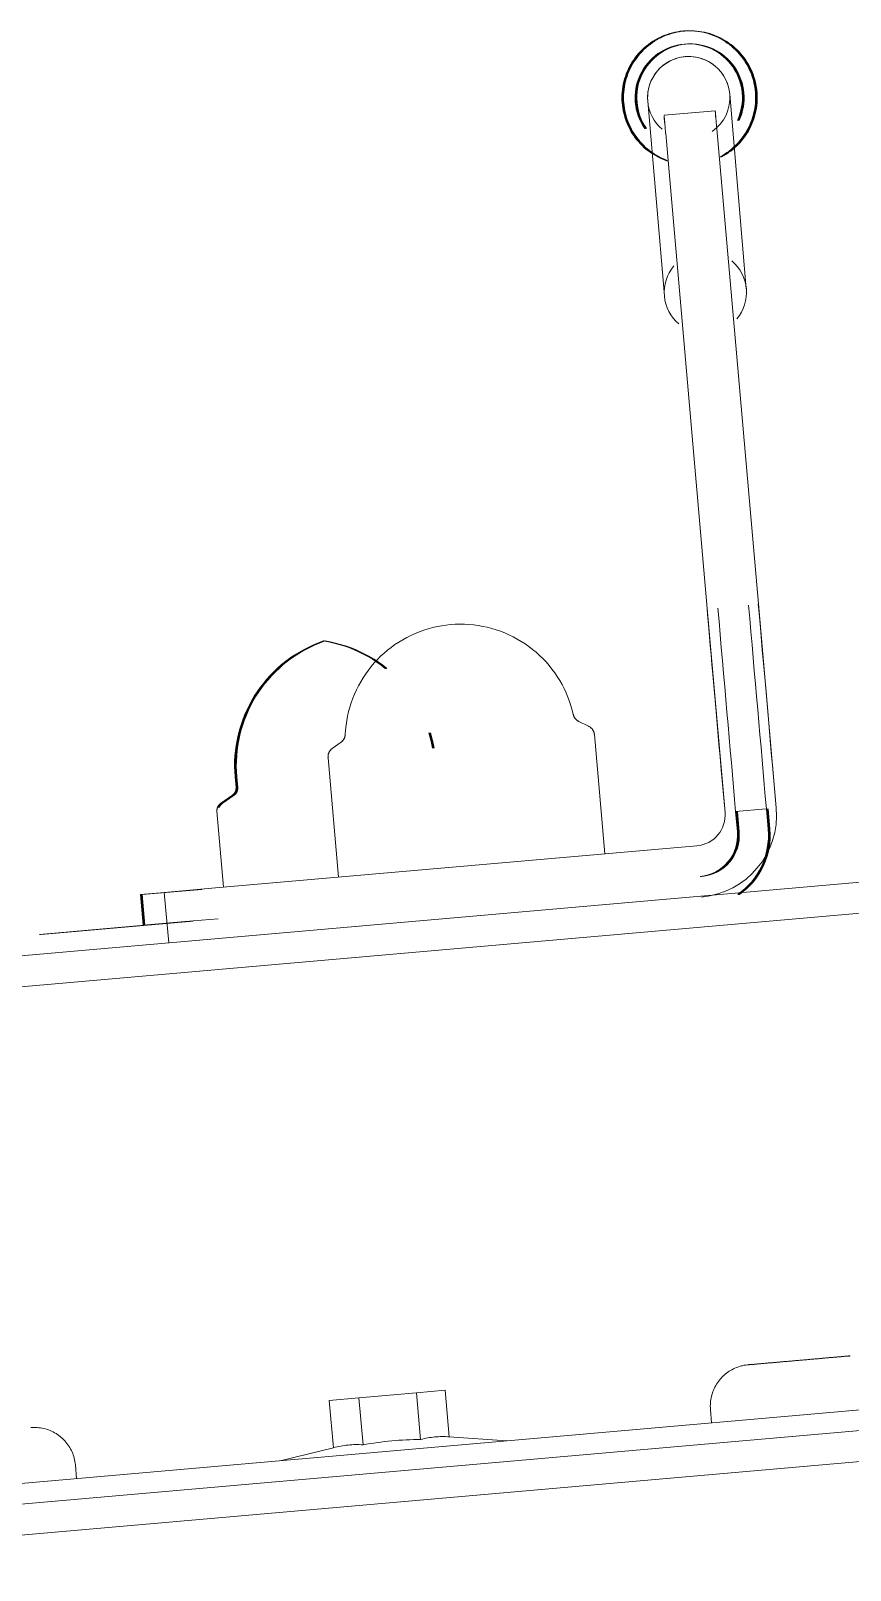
# Model space of a CAD drawing. Header units: millimetres. Extents: x 4237772 to 4686020, y -673 to 29459.
# Drawn here: x 4631159.2 to 4631238.9, y 16852.8 to 17002.4 of the extents above; entities that cross this region are included whole.
import ezdxf

# ---------------------------------------------------------------- set-up
doc = ezdxf.new("R2010")
doc.units = ezdxf.units.MM
doc.layers.add('Q-SPCQ', color=91, linetype='Continuous', lineweight=5)

# ---------------------------------------------------------------- blocks, each defined once
blk = doc.blocks.new('Static Line_Sayfa_Metal Deck_Pan Mount - Up to 15 _ pitch - Max 2 Users-1845874-SECTION - GRID A9-A10')
at = {"layer": 'Q-SPCQ'}
for p, q in [((4548634.83, 16999.88), (4548634.63, 16999.88)), ((4548630.65, 16995.54), (4548632.26, 16976.61)), ((4548640.23, 16977.29), (4548638.62, 16996.22)), ((4548637.21, 16994.6), (4548632.23, 16994.17)), ((4548636.42, 16946.24), (4548632.39, 16992.4)), ((4548637.37, 16992.84), (4548641.4, 16946.68)), ((4548636.42, 16946.24), (4548638.16, 16926.42)), ((4548643.14, 16926.86), (4548641.4, 16946.68)), ((4548624.89, 16934.8), (4548623.94, 16935.26)), ((4548624.89, 16934.8), (4548623.94, 16935.26)), ((4548626.46, 16922.39), (4548625.45, 16933.99)), ((4548626.46, 16922.39), (4548625.45, 16933.99)), ((4548600.82, 16933.24), (4548599.96, 16932.62)), ((4548600.82, 16933.24), (4548599.96, 16932.62)), ((4548599.55, 16931.72), (4548600.56, 16920.12)), ((4548599.55, 16931.72), (4548600.56, 16920.12)), ((4548642.77, 16931.01), (4548643.14, 16926.86)), ((4548590.52, 16929.86), (4548590.61, 16928.84)), ((4548590.56, 16929.86), (4548590.65, 16928.84)), ((4548590.6, 16929.86), (4548590.69, 16928.84)), ((4548590.64, 16929.86), (4548590.73, 16928.84)), ((4548590.68, 16929.86), (4548590.77, 16928.84)), ((4548638.16, 16926.42), (4548637.79, 16930.57)), ((4548590.26, 16928.09), (4548589.1, 16927.28)), ((4548590.3, 16928.09), (4548589.14, 16927.28)), ((4548590.34, 16928.09), (4548589.18, 16927.28)), ((4548590.38, 16928.09), (4548589.22, 16927.28)), ((4548590.42, 16928.09), (4548589.26, 16927.28)), ((4548588.75, 16926.53), (4548589.4, 16919.15)), ((4548642.18, 16926.77), (4548639.19, 16926.51)), ((4548639.19, 16926.51), (4548639.37, 16924.52)), ((4548639.37, 16924.52), (4548639.19, 16926.51)), ((4548639.24, 16926.51), (4548639.41, 16924.52)), ((4548639.41, 16924.52), (4548639.24, 16926.51)), ((4548639.28, 16926.51), (4548639.45, 16924.52)), ((4548639.45, 16924.52), (4548639.28, 16926.51)), ((4548639.32, 16926.51), (4548639.49, 16924.52)), ((4548639.49, 16924.52), (4548639.32, 16926.51)), ((4548639.36, 16926.51), (4548639.53, 16924.52)), ((4548639.53, 16924.52), (4548639.36, 16926.51)), ((4548642.36, 16924.78), (4548642.18, 16926.77)), ((4548642.18, 16926.77), (4548642.36, 16924.78)), ((4548642.4, 16924.78), (4548642.22, 16926.77)), ((4548642.22, 16926.77), (4548642.4, 16924.78)), ((4548642.44, 16924.78), (4548642.27, 16926.77)), ((4548642.27, 16926.77), (4548642.44, 16924.78)), ((4548642.48, 16924.78), (4548642.31, 16926.77)), ((4548642.31, 16926.77), (4548642.48, 16924.78)), ((4548642.52, 16924.78), (4548642.35, 16926.77)), ((4548642.35, 16926.77), (4548642.52, 16924.78)), ((4548686.03, 16922.67), (4548541.85, 16910.06)), ((4548613.51, 16921.26), (4548635.43, 16923.17)), ((4548588.61, 16919.08), (4548613.51, 16921.26)), ((4548544.2, 16907.25), (4548684.2, 16919.5)), ((4548581.3, 16918.44), (4548587.1, 16918.94)), ((4548581.3, 16918.44), (4548587.1, 16918.94)), ((4548581.34, 16918.44), (4548587.14, 16918.94)), ((4548581.34, 16918.44), (4548587.14, 16918.94)), ((4548581.39, 16918.44), (4548587.18, 16918.94)), ((4548581.39, 16918.44), (4548587.18, 16918.94)), ((4548581.43, 16918.44), (4548587.23, 16918.94)), ((4548581.43, 16918.44), (4548587.23, 16918.94)), ((4548581.47, 16918.44), (4548587.27, 16918.94)), ((4548581.47, 16918.44), (4548587.27, 16918.94)), ((4548588.61, 16919.08), (4548583.63, 16918.64)), ((4548588.61, 16919.08), (4548583.63, 16918.64)), ((4548581.3, 16918.44), (4548581.56, 16915.45)), ((4548581.34, 16918.44), (4548581.61, 16915.45)), ((4548581.39, 16918.44), (4548581.65, 16915.45)), ((4548581.43, 16918.44), (4548581.69, 16915.45)), ((4548581.47, 16918.44), (4548581.73, 16915.45)), ((4548583.63, 16918.64), (4548584.06, 16913.75)), ((4548588.87, 16916.09), (4548586.42, 16915.87)), ((4548586.42, 16915.87), (4548571.48, 16914.56)), ((4548586.42, 16915.87), (4548571.48, 16914.56)), ((4548586.42, 16915.87), (4548571.52, 16914.56)), ((4548586.42, 16915.87), (4548571.52, 16914.56)), ((4548586.42, 16915.86), (4548571.56, 16914.56)), ((4548586.42, 16915.86), (4548571.56, 16914.56)), ((4548586.42, 16915.86), (4548571.6, 16914.56)), ((4548586.42, 16915.86), (4548571.6, 16914.56)), ((4548586.42, 16915.86), (4548571.64, 16914.56)), ((4548586.42, 16915.86), (4548571.64, 16914.56)), ((4548585.69, 16915.81), (4548581.56, 16915.45)), ((4548585.69, 16915.81), (4548581.56, 16915.45)), ((4548585.67, 16915.8), (4548581.61, 16915.45)), ((4548585.67, 16915.8), (4548581.61, 16915.45)), ((4548585.64, 16915.8), (4548581.65, 16915.45)), ((4548585.64, 16915.8), (4548581.65, 16915.45)), ((4548585.62, 16915.79), (4548581.69, 16915.45)), ((4548585.62, 16915.79), (4548581.69, 16915.45)), ((4548585.59, 16915.78), (4548581.73, 16915.45)), ((4548585.59, 16915.78), (4548581.73, 16915.45)), ((4548705.78, 16871.1), (4548530.41, 16855.76)), ((4548695.64, 16872.22), (4548530.95, 16857.82)), ((4548695.81, 16870.23), (4548530.41, 16855.76)), ((4548602.56, 16869.53), (4548599.66, 16869.28)), ((4548599.66, 16869.28), (4548602.56, 16869.53)), ((4548602.56, 16869.53), (4548608.16, 16870.02)), ((4548602.56, 16869.53), (4548602.96, 16864.96)), ((4548602.56, 16869.53), (4548602.96, 16864.96)), ((4548610.94, 16870.27), (4548608.16, 16870.02)), ((4548608.16, 16870.02), (4548610.94, 16870.27)), ((4548608.16, 16870.02), (4548608.56, 16865.48)), ((4548608.16, 16870.02), (4548608.56, 16865.48)), ((4548611.34, 16865.73), (4548610.94, 16870.27)), ((4548706.04, 16868.12), (4548530.67, 16852.77)), ((4548599.66, 16869.28), (4548600.07, 16864.68)), ((4548636.75, 16868.39), (4548636.86, 16867.08)), ((4548616.94, 16865.34), (4548611.34, 16865.73)), ((4548600.07, 16864.68), (4548595.02, 16863.42)), ((4548575.1, 16861.68), (4548574.99, 16862.99))]:
    blk.add_line(p, q, dxfattribs=at)
at = {"layer": 'Q-SPCQ', "flags": 128}
for points in [[(4548634.06, 17002.35), (4548633.81, 17002.33), (4548633.55, 17002.29), (4548633.29, 17002.24), (4548633.04, 17002.18), (4548632.79, 17002.11), (4548632.54, 17002.03), (4548632.3, 17001.94), (4548632.06, 17001.85), (4548631.82, 17001.74), (4548631.59, 17001.62), (4548631.36, 17001.5), (4548631.14, 17001.36), (4548630.92, 17001.22), (4548630.71, 17001.06), (4548630.51, 17000.9), (4548630.31, 17000.73), (4548630.12, 17000.56), (4548629.94, 17000.37), (4548629.76, 17000.18), (4548629.59, 16999.98), (4548629.43, 16999.78), (4548629.28, 16999.57), (4548629.14, 16999.35), (4548629, 16999.13), (4548628.88, 16998.9), (4548628.76, 16998.67), (4548628.65, 16998.43), (4548628.56, 16998.19), (4548628.47, 16997.94), (4548628.39, 16997.7), (4548628.32, 16997.45), (4548628.27, 16997.19), (4548628.22, 16996.94), (4548628.18, 16996.68), (4548628.15, 16996.42), (4548628.14, 16996.16), (4548628.13, 16995.9), (4548628.14, 16995.64), (4548628.15, 16995.38), (4548628.18, 16995.12), (4548628.21, 16994.86), (4548628.26, 16994.61), (4548628.31, 16994.36), (4548628.38, 16994.1), (4548628.45, 16993.85), (4548628.54, 16993.61), (4548628.64, 16993.37), (4548628.74, 16993.13), (4548628.86, 16992.9), (4548628.98, 16992.67), (4548629.11, 16992.44), (4548629.25, 16992.23), (4548629.4, 16992.01), (4548629.56, 16991.81), (4548629.73, 16991.61), (4548629.9, 16991.42), (4548630.09, 16991.23), (4548630.28, 16991.05), (4548630.47, 16990.88), (4548630.68, 16990.72), (4548630.88, 16990.57), (4548631.1, 16990.42), (4548631.32, 16990.28), (4548631.55, 16990.16), (4548631.78, 16990.04), (4548632.01, 16989.93), (4548632.25, 16989.83), (4548632.5, 16989.74)], [(4548634.11, 17002.35), (4548633.85, 17002.33), (4548633.59, 17002.29), (4548633.33, 17002.24), (4548633.08, 17002.18), (4548632.83, 17002.11), (4548632.58, 17002.03), (4548632.34, 17001.94), (4548632.1, 17001.85), (4548631.86, 17001.74), (4548631.63, 17001.62), (4548631.4, 17001.5), (4548631.18, 17001.36), (4548630.96, 17001.22), (4548630.75, 17001.06), (4548630.55, 17000.9), (4548630.35, 17000.73), (4548630.16, 17000.56), (4548629.98, 17000.37), (4548629.8, 17000.18), (4548629.63, 16999.98), (4548629.47, 16999.78), (4548629.32, 16999.57), (4548629.18, 16999.35), (4548629.04, 16999.13), (4548628.92, 16998.9), (4548628.8, 16998.67), (4548628.69, 16998.43), (4548628.6, 16998.19), (4548628.51, 16997.94), (4548628.43, 16997.7), (4548628.36, 16997.45), (4548628.31, 16997.19), (4548628.26, 16996.94), (4548628.22, 16996.68), (4548628.19, 16996.42), (4548628.18, 16996.16), (4548628.17, 16995.9), (4548628.18, 16995.64), (4548628.19, 16995.38), (4548628.22, 16995.12), (4548628.25, 16994.86), (4548628.3, 16994.61), (4548628.35, 16994.36), (4548628.42, 16994.1), (4548628.5, 16993.85), (4548628.58, 16993.61), (4548628.68, 16993.37), (4548628.78, 16993.13), (4548628.9, 16992.9), (4548629.02, 16992.67), (4548629.15, 16992.44), (4548629.29, 16992.23), (4548629.45, 16992.01), (4548629.6, 16991.81), (4548629.77, 16991.61), (4548629.95, 16991.42), (4548630.13, 16991.23), (4548630.32, 16991.05), (4548630.51, 16990.88), (4548630.72, 16990.72), (4548630.93, 16990.57), (4548631.14, 16990.42), (4548631.36, 16990.28), (4548631.59, 16990.16), (4548631.82, 16990.04), (4548632.06, 16989.93), (4548632.3, 16989.83), (4548632.54, 16989.74)], [(4548634.15, 17002.35), (4548633.89, 17002.33), (4548633.63, 17002.29), (4548633.38, 17002.24), (4548633.12, 17002.18), (4548632.87, 17002.11), (4548632.62, 17002.03), (4548632.38, 17001.94), (4548632.14, 17001.85), (4548631.9, 17001.74), (4548631.67, 17001.62), (4548631.44, 17001.5), (4548631.22, 17001.36), (4548631, 17001.22), (4548630.79, 17001.06), (4548630.59, 17000.9), (4548630.39, 17000.73), (4548630.2, 17000.56), (4548630.02, 17000.37), (4548629.84, 17000.18), (4548629.67, 16999.98), (4548629.51, 16999.78), (4548629.36, 16999.57), (4548629.22, 16999.35), (4548629.08, 16999.13), (4548628.96, 16998.9), (4548628.84, 16998.67), (4548628.74, 16998.43), (4548628.64, 16998.19), (4548628.55, 16997.94), (4548628.47, 16997.7), (4548628.41, 16997.45), (4548628.35, 16997.19), (4548628.3, 16996.94), (4548628.26, 16996.68), (4548628.24, 16996.42), (4548628.22, 16996.16), (4548628.21, 16995.9), (4548628.22, 16995.64), (4548628.23, 16995.38), (4548628.26, 16995.12), (4548628.29, 16994.86), (4548628.34, 16994.61), (4548628.39, 16994.36), (4548628.46, 16994.1), (4548628.54, 16993.85), (4548628.62, 16993.61), (4548628.72, 16993.37), (4548628.82, 16993.13), (4548628.94, 16992.9), (4548629.06, 16992.67), (4548629.19, 16992.44), (4548629.34, 16992.23), (4548629.49, 16992.01), (4548629.64, 16991.81), (4548629.81, 16991.61), (4548629.99, 16991.42), (4548630.17, 16991.23), (4548630.36, 16991.05), (4548630.55, 16990.88), (4548630.76, 16990.72), (4548630.97, 16990.57), (4548631.18, 16990.42), (4548631.4, 16990.28), (4548631.63, 16990.16), (4548631.86, 16990.04), (4548632.1, 16989.93), (4548632.34, 16989.83), (4548632.58, 16989.74)], [(4548634.19, 17002.35), (4548633.93, 17002.33), (4548633.67, 17002.29), (4548633.42, 17002.24), (4548633.16, 17002.18), (4548632.91, 17002.11), (4548632.67, 17002.03), (4548632.42, 17001.94), (4548632.18, 17001.85), (4548631.94, 17001.74), (4548631.71, 17001.62), (4548631.48, 17001.5), (4548631.26, 17001.36), (4548631.05, 17001.22), (4548630.84, 17001.06), (4548630.63, 17000.9), (4548630.43, 17000.73), (4548630.24, 17000.56), (4548630.06, 17000.37), (4548629.88, 17000.18), (4548629.71, 16999.98), (4548629.55, 16999.78), (4548629.4, 16999.57), (4548629.26, 16999.35), (4548629.13, 16999.13), (4548629, 16998.9), (4548628.88, 16998.67), (4548628.78, 16998.43), (4548628.68, 16998.19), (4548628.59, 16997.94), (4548628.51, 16997.7), (4548628.45, 16997.45), (4548628.39, 16997.19), (4548628.34, 16996.94), (4548628.3, 16996.68), (4548628.28, 16996.42), (4548628.26, 16996.16), (4548628.25, 16995.9), (4548628.26, 16995.64), (4548628.27, 16995.38), (4548628.3, 16995.12), (4548628.33, 16994.86), (4548628.38, 16994.61), (4548628.44, 16994.36), (4548628.5, 16994.1), (4548628.58, 16993.85), (4548628.66, 16993.61), (4548628.76, 16993.37), (4548628.86, 16993.13), (4548628.98, 16992.9), (4548629.1, 16992.67), (4548629.24, 16992.44), (4548629.38, 16992.23), (4548629.53, 16992.01), (4548629.69, 16991.81), (4548629.85, 16991.61), (4548630.03, 16991.42), (4548630.21, 16991.23), (4548630.4, 16991.05), (4548630.6, 16990.88), (4548630.8, 16990.72), (4548631.01, 16990.57), (4548631.22, 16990.42), (4548631.44, 16990.28), (4548631.67, 16990.16), (4548631.9, 16990.04), (4548632.14, 16989.93), (4548632.38, 16989.83)], [(4548634.23, 17002.35), (4548633.97, 17002.33), (4548633.71, 17002.29), (4548633.46, 17002.24), (4548633.2, 17002.18), (4548632.95, 17002.11), (4548632.71, 17002.03), (4548632.46, 17001.94), (4548632.22, 17001.85), (4548631.98, 17001.74), (4548631.75, 17001.62), (4548631.53, 17001.5), (4548631.3, 17001.36), (4548631.09, 17001.22), (4548630.88, 17001.06), (4548630.67, 17000.9), (4548630.47, 17000.73), (4548630.28, 17000.56), (4548630.1, 17000.37), (4548629.92, 17000.18), (4548629.76, 16999.98), (4548629.6, 16999.78), (4548629.44, 16999.57), (4548629.3, 16999.35), (4548629.17, 16999.13), (4548629.04, 16998.9), (4548628.92, 16998.67), (4548628.82, 16998.43), (4548628.72, 16998.19), (4548628.63, 16997.94), (4548628.56, 16997.7), (4548628.49, 16997.45), (4548628.43, 16997.19), (4548628.38, 16996.94), (4548628.35, 16996.68), (4548628.32, 16996.42), (4548628.3, 16996.16), (4548628.3, 16995.9), (4548628.3, 16995.64), (4548628.31, 16995.38), (4548628.34, 16995.12), (4548628.38, 16994.86), (4548628.42, 16994.61), (4548628.48, 16994.36), (4548628.54, 16994.1), (4548628.62, 16993.85), (4548628.7, 16993.61), (4548628.8, 16993.37), (4548628.91, 16993.13), (4548629.02, 16992.9), (4548629.14, 16992.67), (4548629.28, 16992.44), (4548629.42, 16992.23), (4548629.57, 16992.01), (4548629.73, 16991.81), (4548629.89, 16991.61), (4548630.07, 16991.42), (4548630.25, 16991.23), (4548630.44, 16991.05), (4548630.64, 16990.88), (4548630.84, 16990.72), (4548631.05, 16990.57), (4548631.26, 16990.42), (4548631.49, 16990.28), (4548631.71, 16990.16), (4548631.94, 16990.04), (4548632.18, 16989.93), (4548632.42, 16989.83)], [(4548634.63, 17002.38), (4548634.37, 17002.37), (4548634.11, 17002.36), (4548634.06, 17002.35)], [(4548634.67, 17002.38), (4548634.41, 17002.37), (4548634.15, 17002.36), (4548634.11, 17002.35)], [(4548634.71, 17002.38), (4548634.45, 17002.37), (4548634.19, 17002.36), (4548634.15, 17002.35)], [(4548634.75, 17002.38), (4548634.49, 17002.37), (4548634.24, 17002.36), (4548634.19, 17002.35)], [(4548634.8, 17002.38), (4548634.54, 17002.37), (4548634.28, 17002.36), (4548634.23, 17002.35)], [(4548637.68, 16990.13), (4548637.9, 16990.26), (4548638.12, 16990.4), (4548638.34, 16990.54), (4548638.55, 16990.69), (4548638.76, 16990.85), (4548638.95, 16991.02), (4548639.14, 16991.2), (4548639.33, 16991.38), (4548639.5, 16991.57), (4548639.67, 16991.77), (4548639.83, 16991.98), (4548639.98, 16992.19), (4548640.13, 16992.41), (4548640.26, 16992.63), (4548640.39, 16992.86), (4548640.5, 16993.09), (4548640.61, 16993.33), (4548640.71, 16993.57), (4548640.79, 16993.81), (4548640.87, 16994.06), (4548640.94, 16994.31), (4548641, 16994.56), (4548641.05, 16994.82), (4548641.08, 16995.08), (4548641.11, 16995.34), (4548641.13, 16995.6), (4548641.13, 16995.85), (4548641.13, 16996.11), (4548641.11, 16996.37), (4548641.09, 16996.63), (4548641.05, 16996.89), (4548641.01, 16997.15), (4548640.95, 16997.4), (4548640.89, 16997.65), (4548640.81, 16997.9), (4548640.72, 16998.15), (4548640.63, 16998.39), (4548640.52, 16998.63), (4548640.41, 16998.86), (4548640.28, 16999.09), (4548640.15, 16999.31), (4548640.01, 16999.53), (4548639.86, 16999.74), (4548639.7, 16999.95), (4548639.53, 17000.15), (4548639.36, 17000.34), (4548639.18, 17000.52), (4548638.99, 17000.7), (4548638.79, 17000.87), (4548638.59, 17001.04), (4548638.38, 17001.19), (4548638.16, 17001.34), (4548637.94, 17001.47), (4548637.72, 17001.6), (4548637.48, 17001.72), (4548637.25, 17001.83), (4548637.01, 17001.93), (4548636.76, 17002.02), (4548636.52, 17002.1), (4548636.27, 17002.17), (4548636.01, 17002.23), (4548635.76, 17002.28), (4548635.5, 17002.32), (4548635.24, 17002.35), (4548634.98, 17002.37), (4548634.73, 17002.38), (4548634.63, 17002.38)], [(4548637.72, 16990.13), (4548637.94, 16990.26), (4548638.17, 16990.4), (4548638.38, 16990.54), (4548638.59, 16990.69), (4548638.8, 16990.85), (4548638.99, 16991.02), (4548639.19, 16991.2), (4548639.37, 16991.38), (4548639.54, 16991.57), (4548639.71, 16991.77), (4548639.87, 16991.98), (4548640.02, 16992.19), (4548640.17, 16992.41), (4548640.3, 16992.63), (4548640.43, 16992.86), (4548640.54, 16993.09), (4548640.65, 16993.33), (4548640.75, 16993.57), (4548640.84, 16993.81), (4548640.91, 16994.06), (4548640.98, 16994.31), (4548641.04, 16994.56), (4548641.09, 16994.82), (4548641.12, 16995.08), (4548641.15, 16995.34), (4548641.17, 16995.6), (4548641.17, 16995.85), (4548641.17, 16996.11), (4548641.15, 16996.37), (4548641.13, 16996.63), (4548641.09, 16996.89), (4548641.05, 16997.15), (4548640.99, 16997.4), (4548640.93, 16997.65), (4548640.85, 16997.9), (4548640.76, 16998.15), (4548640.67, 16998.39), (4548640.56, 16998.63), (4548640.45, 16998.86), (4548640.33, 16999.09), (4548640.19, 16999.31), (4548640.05, 16999.53), (4548639.9, 16999.74), (4548639.74, 16999.95), (4548639.58, 17000.15), (4548639.4, 17000.34), (4548639.22, 17000.52), (4548639.03, 17000.7), (4548638.83, 17000.87), (4548638.63, 17001.04), (4548638.42, 17001.19), (4548638.2, 17001.34), (4548637.98, 17001.47), (4548637.76, 17001.6), (4548637.53, 17001.72), (4548637.29, 17001.83), (4548637.05, 17001.93), (4548636.81, 17002.02), (4548636.56, 17002.1), (4548636.31, 17002.17), (4548636.06, 17002.23), (4548635.8, 17002.28), (4548635.54, 17002.32), (4548635.29, 17002.35), (4548635.03, 17002.37), (4548634.77, 17002.38), (4548634.67, 17002.38)], [(4548637.76, 16990.13), (4548637.98, 16990.26), (4548638.21, 16990.4), (4548638.42, 16990.54), (4548638.63, 16990.69), (4548638.84, 16990.85), (4548639.04, 16991.02), (4548639.23, 16991.2), (4548639.41, 16991.38), (4548639.59, 16991.57), (4548639.75, 16991.77), (4548639.91, 16991.98), (4548640.07, 16992.19), (4548640.21, 16992.41), (4548640.34, 16992.63), (4548640.47, 16992.86), (4548640.59, 16993.09), (4548640.69, 16993.33), (4548640.79, 16993.57), (4548640.88, 16993.81), (4548640.95, 16994.06), (4548641.02, 16994.31), (4548641.08, 16994.56), (4548641.13, 16994.82), (4548641.16, 16995.08), (4548641.19, 16995.34), (4548641.21, 16995.6), (4548641.21, 16995.85), (4548641.21, 16996.11), (4548641.2, 16996.37), (4548641.17, 16996.63), (4548641.13, 16996.89), (4548641.09, 16997.15), (4548641.03, 16997.4), (4548640.97, 16997.65), (4548640.89, 16997.9), (4548640.81, 16998.15), (4548640.71, 16998.39), (4548640.6, 16998.63), (4548640.49, 16998.86), (4548640.37, 16999.09), (4548640.23, 16999.31), (4548640.09, 16999.53), (4548639.94, 16999.74), (4548639.78, 16999.95), (4548639.62, 17000.15), (4548639.44, 17000.34), (4548639.26, 17000.52), (4548639.07, 17000.7), (4548638.87, 17000.87), (4548638.67, 17001.04), (4548638.46, 17001.19), (4548638.25, 17001.34), (4548638.02, 17001.47), (4548637.8, 17001.6), (4548637.57, 17001.72), (4548637.33, 17001.83), (4548637.09, 17001.93), (4548636.85, 17002.02), (4548636.6, 17002.1), (4548636.35, 17002.17), (4548636.1, 17002.23), (4548635.84, 17002.28), (4548635.58, 17002.32), (4548635.33, 17002.35), (4548635.07, 17002.37), (4548634.81, 17002.38), (4548634.71, 17002.38)], [(4548637.8, 16990.13), (4548638.03, 16990.26), (4548638.25, 16990.4), (4548638.46, 16990.54), (4548638.68, 16990.69), (4548638.88, 16990.85), (4548639.08, 16991.02), (4548639.27, 16991.2), (4548639.45, 16991.38), (4548639.63, 16991.57), (4548639.8, 16991.77), (4548639.96, 16991.98), (4548640.11, 16992.19), (4548640.25, 16992.41), (4548640.38, 16992.63), (4548640.51, 16992.86), (4548640.63, 16993.09), (4548640.73, 16993.33), (4548640.83, 16993.57), (4548640.92, 16993.81), (4548641, 16994.06), (4548641.06, 16994.31), (4548641.12, 16994.56), (4548641.17, 16994.82), (4548641.21, 16995.08), (4548641.23, 16995.34), (4548641.25, 16995.6), (4548641.26, 16995.85), (4548641.25, 16996.11), (4548641.24, 16996.37), (4548641.21, 16996.63), (4548641.18, 16996.89), (4548641.13, 16997.15), (4548641.07, 16997.4), (4548641.01, 16997.65), (4548640.93, 16997.9), (4548640.85, 16998.15), (4548640.75, 16998.39), (4548640.65, 16998.63), (4548640.53, 16998.86), (4548640.41, 16999.09), (4548640.27, 16999.31), (4548640.13, 16999.53), (4548639.98, 16999.74), (4548639.82, 16999.95), (4548639.66, 17000.15), (4548639.48, 17000.34), (4548639.3, 17000.52), (4548639.11, 17000.7), (4548638.91, 17000.87), (4548638.71, 17001.04), (4548638.5, 17001.19), (4548638.29, 17001.34), (4548638.07, 17001.47), (4548637.84, 17001.6), (4548637.61, 17001.72), (4548637.37, 17001.83), (4548637.13, 17001.93), (4548636.89, 17002.02), (4548636.64, 17002.1), (4548636.39, 17002.17), (4548636.14, 17002.23), (4548635.88, 17002.28), (4548635.63, 17002.32), (4548635.37, 17002.35), (4548635.11, 17002.37), (4548634.85, 17002.38), (4548634.76, 17002.38)], [(4548637.84, 16990.13), (4548638.07, 16990.26), (4548638.29, 16990.4), (4548638.51, 16990.54), (4548638.72, 16990.69), (4548638.92, 16990.85), (4548639.12, 16991.02), (4548639.31, 16991.2), (4548639.49, 16991.38), (4548639.67, 16991.57), (4548639.84, 16991.77), (4548640, 16991.98), (4548640.15, 16992.19), (4548640.29, 16992.41), (4548640.43, 16992.63), (4548640.55, 16992.86), (4548640.67, 16993.09), (4548640.77, 16993.33), (4548640.87, 16993.57), (4548640.96, 16993.81), (4548641.04, 16994.06), (4548641.1, 16994.31), (4548641.16, 16994.56), (4548641.21, 16994.82), (4548641.25, 16995.08), (4548641.27, 16995.34), (4548641.29, 16995.6), (4548641.3, 16995.85), (4548641.29, 16996.11), (4548641.28, 16996.37), (4548641.25, 16996.63), (4548641.22, 16996.89), (4548641.17, 16997.15), (4548641.12, 16997.4), (4548641.05, 16997.65), (4548640.97, 16997.9), (4548640.89, 16998.15), (4548640.79, 16998.39), (4548640.69, 16998.63), (4548640.57, 16998.86), (4548640.45, 16999.09), (4548640.32, 16999.31), (4548640.17, 16999.53), (4548640.02, 16999.74), (4548639.87, 16999.95), (4548639.7, 17000.15), (4548639.52, 17000.34), (4548639.34, 17000.52), (4548639.15, 17000.7), (4548638.96, 17000.87), (4548638.75, 17001.04), (4548638.54, 17001.19), (4548638.33, 17001.34), (4548638.11, 17001.47), (4548637.88, 17001.6), (4548637.65, 17001.72), (4548637.41, 17001.83), (4548637.17, 17001.93), (4548636.93, 17002.02), (4548636.68, 17002.1), (4548636.43, 17002.17), (4548636.18, 17002.23), (4548635.92, 17002.28), (4548635.67, 17002.32), (4548635.41, 17002.35), (4548635.15, 17002.37), (4548634.89, 17002.38), (4548634.8, 17002.38)], [(4548601.23, 16934), (4548601.26, 16934.45), (4548601.31, 16934.9), (4548601.37, 16935.34), (4548601.45, 16935.78), (4548601.55, 16936.22), (4548601.67, 16936.66), (4548601.81, 16937.08), (4548601.96, 16937.51), (4548602.13, 16937.92), (4548602.32, 16938.33), (4548602.52, 16938.73), (4548602.74, 16939.12), (4548602.97, 16939.51), (4548603.22, 16939.88), (4548603.48, 16940.25), (4548603.76, 16940.6), (4548604.05, 16940.94), (4548604.36, 16941.27), (4548604.67, 16941.59), (4548605, 16941.89), (4548605.35, 16942.18), (4548605.7, 16942.46), (4548606.06, 16942.72), (4548606.44, 16942.97), (4548606.82, 16943.2), (4548607.22, 16943.42), (4548607.62, 16943.62), (4548608.03, 16943.81), (4548608.44, 16943.97), (4548608.87, 16944.13), (4548609.3, 16944.26), (4548609.73, 16944.38), (4548610.17, 16944.48), (4548610.61, 16944.56), (4548611.05, 16944.62), (4548611.47, 16944.67)], [(4548601.23, 16934), (4548601.26, 16934.45), (4548601.3, 16934.9), (4548601.37, 16935.34), (4548601.45, 16935.78), (4548601.55, 16936.22), (4548601.67, 16936.66), (4548601.81, 16937.08), (4548601.96, 16937.51), (4548602.13, 16937.92), (4548602.32, 16938.33), (4548602.52, 16938.73), (4548602.74, 16939.12), (4548602.97, 16939.51), (4548603.22, 16939.88), (4548603.48, 16940.25), (4548603.76, 16940.6), (4548604.05, 16940.94), (4548604.36, 16941.27), (4548604.67, 16941.59), (4548605, 16941.89), (4548605.35, 16942.18), (4548605.7, 16942.46), (4548606.06, 16942.72), (4548606.44, 16942.97), (4548606.82, 16943.2), (4548607.22, 16943.42), (4548607.62, 16943.62), (4548608.03, 16943.81), (4548608.44, 16943.97), (4548608.87, 16944.13), (4548609.3, 16944.26), (4548609.73, 16944.38), (4548610.17, 16944.48), (4548610.61, 16944.56), (4548611.05, 16944.62), (4548611.47, 16944.67)], [(4548611.47, 16944.67), (4548611.91, 16944.7), (4548612.36, 16944.71), (4548612.81, 16944.7), (4548613.26, 16944.68), (4548613.71, 16944.64), (4548614.15, 16944.58), (4548614.6, 16944.5), (4548615.03, 16944.41), (4548615.47, 16944.3), (4548615.9, 16944.17), (4548616.32, 16944.02), (4548616.74, 16943.86), (4548617.15, 16943.68), (4548617.56, 16943.48), (4548617.95, 16943.27), (4548618.34, 16943.04), (4548618.72, 16942.79), (4548619.09, 16942.54), (4548619.44, 16942.26), (4548619.79, 16941.98), (4548620.12, 16941.68), (4548620.44, 16941.36), (4548620.75, 16941.04), (4548621.05, 16940.7), (4548621.33, 16940.35), (4548621.6, 16939.99), (4548621.85, 16939.62), (4548622.09, 16939.24), (4548622.31, 16938.85), (4548622.52, 16938.45), (4548622.71, 16938.04), (4548622.88, 16937.63), (4548623.04, 16937.21), (4548623.18, 16936.78), (4548623.3, 16936.35), (4548623.4, 16935.94)], [(4548611.47, 16944.67), (4548611.91, 16944.7), (4548612.36, 16944.71), (4548612.81, 16944.7), (4548613.26, 16944.68), (4548613.71, 16944.64), (4548614.15, 16944.58), (4548614.6, 16944.5), (4548615.03, 16944.41), (4548615.47, 16944.3), (4548615.9, 16944.17), (4548616.32, 16944.02), (4548616.74, 16943.86), (4548617.15, 16943.68), (4548617.56, 16943.48), (4548617.95, 16943.27), (4548618.34, 16943.04), (4548618.72, 16942.79), (4548619.08, 16942.54), (4548619.44, 16942.26), (4548619.79, 16941.98), (4548620.12, 16941.68), (4548620.44, 16941.36), (4548620.75, 16941.04), (4548621.05, 16940.7), (4548621.33, 16940.35), (4548621.6, 16939.99), (4548621.85, 16939.62), (4548622.09, 16939.24), (4548622.31, 16938.85), (4548622.52, 16938.45), (4548622.71, 16938.04), (4548622.88, 16937.63), (4548623.04, 16937.21), (4548623.18, 16936.78), (4548623.3, 16936.35), (4548623.4, 16935.94)], [(4548590.52, 16929.86), (4548590.48, 16930.38), (4548590.47, 16930.89), (4548590.47, 16931.4), (4548590.5, 16931.91), (4548590.55, 16932.42), (4548590.62, 16932.93), (4548590.7, 16933.43), (4548590.81, 16933.93), (4548590.94, 16934.43), (4548591.09, 16934.92), (4548591.26, 16935.4), (4548591.44, 16935.88), (4548591.65, 16936.35), (4548591.87, 16936.81), (4548592.11, 16937.26), (4548592.37, 16937.7), (4548592.65, 16938.13), (4548592.95, 16938.55), (4548593.26, 16938.95), (4548593.58, 16939.35), (4548593.93, 16939.73), (4548594.28, 16940.09), (4548594.65, 16940.45), (4548595.04, 16940.78), (4548595.44, 16941.1), (4548595.85, 16941.41), (4548596.27, 16941.7), (4548596.71, 16941.97), (4548597.15, 16942.22), (4548597.61, 16942.46), (4548598.07, 16942.67), (4548598.54, 16942.87), (4548599.02, 16943.05), (4548599.1, 16943.08)], [(4548590.56, 16929.86), (4548590.52, 16930.38), (4548590.51, 16930.89), (4548590.52, 16931.4), (4548590.54, 16931.91), (4548590.59, 16932.42), (4548590.66, 16932.93), (4548590.75, 16933.43), (4548590.85, 16933.93), (4548590.98, 16934.43), (4548591.13, 16934.92), (4548591.3, 16935.4), (4548591.48, 16935.88), (4548591.69, 16936.35), (4548591.91, 16936.81), (4548592.15, 16937.26), (4548592.41, 16937.7), (4548592.69, 16938.13), (4548592.99, 16938.55), (4548593.3, 16938.95), (4548593.62, 16939.35), (4548593.97, 16939.73), (4548594.32, 16940.09), (4548594.7, 16940.45), (4548595.08, 16940.78), (4548595.48, 16941.1), (4548595.89, 16941.41), (4548596.31, 16941.7), (4548596.75, 16941.97), (4548597.19, 16942.22), (4548597.65, 16942.46), (4548598.11, 16942.67), (4548598.58, 16942.87), (4548599.06, 16943.05), (4548599.14, 16943.08)], [(4548590.6, 16929.86), (4548590.56, 16930.38), (4548590.55, 16930.89), (4548590.56, 16931.4), (4548590.58, 16931.91), (4548590.63, 16932.42), (4548590.7, 16932.93), (4548590.79, 16933.43), (4548590.9, 16933.93), (4548591.02, 16934.43), (4548591.17, 16934.92), (4548591.34, 16935.4), (4548591.52, 16935.88), (4548591.73, 16936.35), (4548591.95, 16936.81), (4548592.2, 16937.26), (4548592.46, 16937.7), (4548592.73, 16938.13), (4548593.03, 16938.55), (4548593.34, 16938.95), (4548593.67, 16939.35), (4548594.01, 16939.73), (4548594.36, 16940.09), (4548594.74, 16940.45), (4548595.12, 16940.78), (4548595.52, 16941.1), (4548595.93, 16941.41), (4548596.35, 16941.7), (4548596.79, 16941.97), (4548597.23, 16942.22), (4548597.69, 16942.46), (4548598.15, 16942.67), (4548598.62, 16942.87), (4548599.1, 16943.05), (4548599.18, 16943.08)], [(4548590.64, 16929.86), (4548590.61, 16930.38), (4548590.59, 16930.89), (4548590.6, 16931.4), (4548590.63, 16931.91), (4548590.67, 16932.42), (4548590.74, 16932.93), (4548590.83, 16933.43), (4548590.94, 16933.93), (4548591.06, 16934.43), (4548591.21, 16934.92), (4548591.38, 16935.4), (4548591.57, 16935.88), (4548591.77, 16936.35), (4548591.99, 16936.81), (4548592.24, 16937.26), (4548592.5, 16937.7), (4548592.77, 16938.13), (4548593.07, 16938.55), (4548593.38, 16938.95), (4548593.71, 16939.35), (4548594.05, 16939.73), (4548594.41, 16940.09), (4548594.78, 16940.45), (4548595.16, 16940.78), (4548595.56, 16941.1), (4548595.97, 16941.41), (4548596.4, 16941.7), (4548596.83, 16941.97), (4548597.27, 16942.22), (4548597.73, 16942.46), (4548598.19, 16942.67), (4548598.66, 16942.87), (4548599.14, 16943.05), (4548599.22, 16943.08)], [(4548590.68, 16929.86), (4548590.65, 16930.38), (4548590.63, 16930.89), (4548590.64, 16931.4), (4548590.67, 16931.91), (4548590.71, 16932.42), (4548590.78, 16932.93), (4548590.87, 16933.43), (4548590.98, 16933.93), (4548591.11, 16934.43), (4548591.25, 16934.92), (4548591.42, 16935.4), (4548591.61, 16935.88), (4548591.81, 16936.35), (4548592.04, 16936.81), (4548592.28, 16937.26), (4548592.54, 16937.7), (4548592.82, 16938.13), (4548593.11, 16938.55), (4548593.42, 16938.95), (4548593.75, 16939.35), (4548594.09, 16939.73), (4548594.45, 16940.09), (4548594.82, 16940.45), (4548595.2, 16940.78), (4548595.6, 16941.1), (4548596.01, 16941.41), (4548596.44, 16941.7), (4548596.87, 16941.97), (4548597.32, 16942.22), (4548597.77, 16942.46), (4548598.23, 16942.67), (4548598.71, 16942.87), (4548599.18, 16943.05), (4548599.26, 16943.08)], [(4548599.1, 16943.08), (4548599.6, 16942.99), (4548600.1, 16942.88), (4548600.6, 16942.75), (4548601.09, 16942.6), (4548601.57, 16942.43), (4548602.04, 16942.24), (4548602.51, 16942.03), (4548602.97, 16941.81), (4548603.42, 16941.56), (4548603.86, 16941.3), (4548604.29, 16941.02), (4548604.71, 16940.73), (4548605.11, 16940.41)], [(4548599.14, 16943.08), (4548599.64, 16942.99), (4548600.14, 16942.88), (4548600.64, 16942.75), (4548601.13, 16942.6), (4548601.61, 16942.43), (4548602.09, 16942.24), (4548602.55, 16942.03), (4548603.01, 16941.81), (4548603.46, 16941.56), (4548603.9, 16941.3), (4548604.33, 16941.02), (4548604.75, 16940.73), (4548605.15, 16940.41)], [(4548599.18, 16943.08), (4548599.68, 16942.99), (4548600.18, 16942.88), (4548600.68, 16942.75), (4548601.17, 16942.6), (4548601.65, 16942.43), (4548602.13, 16942.24), (4548602.6, 16942.03), (4548603.05, 16941.81), (4548603.5, 16941.56), (4548603.94, 16941.3), (4548604.37, 16941.02), (4548604.79, 16940.73), (4548605.2, 16940.41)], [(4548599.22, 16943.08), (4548599.73, 16942.99), (4548600.23, 16942.88), (4548600.72, 16942.75), (4548601.21, 16942.6), (4548601.69, 16942.43), (4548602.17, 16942.24), (4548602.64, 16942.03), (4548603.1, 16941.81), (4548603.55, 16941.56), (4548603.99, 16941.3), (4548604.41, 16941.02), (4548604.83, 16940.73), (4548605.24, 16940.41)], [(4548599.26, 16943.08), (4548599.77, 16942.99), (4548600.27, 16942.88), (4548600.76, 16942.75), (4548601.25, 16942.6), (4548601.73, 16942.43), (4548602.21, 16942.24), (4548602.68, 16942.03), (4548603.14, 16941.81), (4548603.59, 16941.56), (4548604.03, 16941.3), (4548604.46, 16941.02), (4548604.87, 16940.73), (4548605.28, 16940.41)], [(4548623.4, 16935.94), (4548623.41, 16935.9), (4548623.42, 16935.87), (4548623.43, 16935.83), (4548623.45, 16935.79), (4548623.46, 16935.75), (4548623.48, 16935.72), (4548623.5, 16935.68), (4548623.52, 16935.65), (4548623.54, 16935.61), (4548623.56, 16935.58), (4548623.59, 16935.55), (4548623.61, 16935.52), (4548623.64, 16935.49), (4548623.67, 16935.46), (4548623.69, 16935.43), (4548623.72, 16935.4), (4548623.76, 16935.38), (4548623.79, 16935.35), (4548623.82, 16935.33), (4548623.85, 16935.31), (4548623.89, 16935.29), (4548623.92, 16935.27), (4548623.94, 16935.26)], [(4548623.4, 16935.94), (4548623.41, 16935.9), (4548623.42, 16935.87), (4548623.43, 16935.83), (4548623.45, 16935.79), (4548623.46, 16935.75), (4548623.48, 16935.72), (4548623.5, 16935.68), (4548623.52, 16935.65), (4548623.54, 16935.61), (4548623.56, 16935.58), (4548623.59, 16935.55), (4548623.61, 16935.52), (4548623.64, 16935.49), (4548623.67, 16935.46), (4548623.69, 16935.43), (4548623.72, 16935.4), (4548623.76, 16935.38), (4548623.79, 16935.35), (4548623.82, 16935.33), (4548623.85, 16935.31), (4548623.89, 16935.29), (4548623.92, 16935.27), (4548623.94, 16935.26)], [(4548600.82, 16933.24), (4548600.85, 16933.27), (4548600.88, 16933.29), (4548600.91, 16933.32), (4548600.94, 16933.35), (4548600.97, 16933.37), (4548600.99, 16933.4), (4548601.02, 16933.44), (4548601.04, 16933.47), (4548601.06, 16933.5), (4548601.09, 16933.53), (4548601.11, 16933.57), (4548601.12, 16933.6), (4548601.14, 16933.64), (4548601.16, 16933.68), (4548601.17, 16933.71), (4548601.18, 16933.75), (4548601.19, 16933.79), (4548601.2, 16933.83), (4548601.21, 16933.87), (4548601.22, 16933.91), (4548601.22, 16933.95), (4548601.23, 16933.99), (4548601.23, 16934)], [(4548600.82, 16933.24), (4548600.85, 16933.27), (4548600.88, 16933.29), (4548600.91, 16933.32), (4548600.94, 16933.35), (4548600.96, 16933.37), (4548600.99, 16933.4), (4548601.02, 16933.44), (4548601.04, 16933.47), (4548601.06, 16933.5), (4548601.08, 16933.53), (4548601.1, 16933.57), (4548601.12, 16933.6), (4548601.14, 16933.64), (4548601.16, 16933.68), (4548601.17, 16933.71), (4548601.18, 16933.75), (4548601.19, 16933.79), (4548601.2, 16933.83), (4548601.21, 16933.87), (4548601.22, 16933.91), (4548601.22, 16933.95), (4548601.23, 16933.99), (4548601.23, 16934)], [(4548609.34, 16934.14), (4548609.48, 16933.65), (4548609.6, 16933.15), (4548609.7, 16932.65)], [(4548609.39, 16934.14), (4548609.52, 16933.65), (4548609.64, 16933.15), (4548609.74, 16932.65)], [(4548609.43, 16934.14), (4548609.57, 16933.65), (4548609.68, 16933.15), (4548609.78, 16932.65)], [(4548609.47, 16934.14), (4548609.61, 16933.65), (4548609.72, 16933.15), (4548609.82, 16932.65)], [(4548609.51, 16934.14), (4548609.65, 16933.65), (4548609.77, 16933.15), (4548609.86, 16932.65)], [(4548624.89, 16934.8), (4548624.93, 16934.78), (4548624.96, 16934.76), (4548625, 16934.74), (4548625.03, 16934.72), (4548625.06, 16934.69), (4548625.09, 16934.67), (4548625.12, 16934.64), (4548625.15, 16934.62), (4548625.18, 16934.59), (4548625.21, 16934.56), (4548625.23, 16934.53), (4548625.26, 16934.49), (4548625.28, 16934.46), (4548625.3, 16934.43), (4548625.32, 16934.39), (4548625.34, 16934.36), (4548625.36, 16934.32), (4548625.38, 16934.29), (4548625.39, 16934.25), (4548625.4, 16934.21), (4548625.42, 16934.17), (4548625.43, 16934.13), (4548625.43, 16934.1), (4548625.44, 16934.06), (4548625.45, 16934.02), (4548625.45, 16933.99)], [(4548624.89, 16934.8), (4548624.93, 16934.78), (4548624.96, 16934.76), (4548625, 16934.74), (4548625.03, 16934.72), (4548625.06, 16934.69), (4548625.09, 16934.67), (4548625.12, 16934.64), (4548625.15, 16934.62), (4548625.18, 16934.59), (4548625.21, 16934.56), (4548625.23, 16934.53), (4548625.26, 16934.49), (4548625.28, 16934.46), (4548625.3, 16934.43), (4548625.32, 16934.39), (4548625.34, 16934.36), (4548625.36, 16934.32), (4548625.38, 16934.29), (4548625.39, 16934.25), (4548625.4, 16934.21), (4548625.42, 16934.17), (4548625.43, 16934.13), (4548625.43, 16934.1), (4548625.44, 16934.06), (4548625.45, 16934.02), (4548625.45, 16933.99)], [(4548599.55, 16931.72), (4548599.55, 16931.76), (4548599.54, 16931.8), (4548599.55, 16931.84), (4548599.55, 16931.88), (4548599.55, 16931.92), (4548599.56, 16931.96), (4548599.56, 16932), (4548599.57, 16932.04), (4548599.58, 16932.08), (4548599.59, 16932.12), (4548599.61, 16932.15), (4548599.62, 16932.19), (4548599.64, 16932.23), (4548599.65, 16932.26), (4548599.67, 16932.3), (4548599.69, 16932.33), (4548599.72, 16932.37), (4548599.74, 16932.4), (4548599.76, 16932.43), (4548599.79, 16932.46), (4548599.81, 16932.49), (4548599.84, 16932.52), (4548599.87, 16932.55), (4548599.9, 16932.57), (4548599.93, 16932.6), (4548599.96, 16932.62)], [(4548599.55, 16931.72), (4548599.55, 16931.76), (4548599.55, 16931.8), (4548599.55, 16931.84), (4548599.55, 16931.88), (4548599.55, 16931.92), (4548599.56, 16931.96), (4548599.56, 16932), (4548599.57, 16932.04), (4548599.58, 16932.08), (4548599.59, 16932.12), (4548599.61, 16932.15), (4548599.62, 16932.19), (4548599.64, 16932.23), (4548599.65, 16932.26), (4548599.67, 16932.3), (4548599.69, 16932.33), (4548599.72, 16932.37), (4548599.74, 16932.4), (4548599.76, 16932.43), (4548599.79, 16932.46), (4548599.82, 16932.49), (4548599.84, 16932.52), (4548599.87, 16932.55), (4548599.9, 16932.57), (4548599.93, 16932.6), (4548599.96, 16932.62)], [(4548590.26, 16928.09), (4548590.28, 16928.11), (4548590.31, 16928.13), (4548590.33, 16928.15), (4548590.36, 16928.18), (4548590.38, 16928.2), (4548590.4, 16928.22), (4548590.43, 16928.25), (4548590.45, 16928.28), (4548590.47, 16928.3), (4548590.48, 16928.33), (4548590.5, 16928.36), (4548590.52, 16928.39), (4548590.53, 16928.42), (4548590.54, 16928.45), (4548590.56, 16928.48), (4548590.57, 16928.51), (4548590.58, 16928.54), (4548590.59, 16928.57), (4548590.59, 16928.61), (4548590.6, 16928.64), (4548590.6, 16928.67), (4548590.61, 16928.7), (4548590.61, 16928.74), (4548590.61, 16928.77), (4548590.61, 16928.8), (4548590.61, 16928.84)], [(4548590.3, 16928.09), (4548590.32, 16928.11), (4548590.35, 16928.13), (4548590.38, 16928.15), (4548590.4, 16928.18), (4548590.42, 16928.2), (4548590.45, 16928.22), (4548590.47, 16928.25), (4548590.49, 16928.28), (4548590.51, 16928.3), (4548590.52, 16928.33), (4548590.54, 16928.36), (4548590.56, 16928.39), (4548590.57, 16928.42), (4548590.59, 16928.45), (4548590.6, 16928.48), (4548590.61, 16928.51), (4548590.62, 16928.54), (4548590.63, 16928.57), (4548590.63, 16928.61), (4548590.64, 16928.64), (4548590.64, 16928.67), (4548590.65, 16928.7), (4548590.65, 16928.74), (4548590.65, 16928.77), (4548590.65, 16928.8), (4548590.65, 16928.84)], [(4548590.34, 16928.09), (4548590.37, 16928.11), (4548590.39, 16928.13), (4548590.42, 16928.15), (4548590.44, 16928.18), (4548590.46, 16928.2), (4548590.49, 16928.22), (4548590.51, 16928.25), (4548590.53, 16928.28), (4548590.55, 16928.3), (4548590.57, 16928.33), (4548590.58, 16928.36), (4548590.6, 16928.39), (4548590.61, 16928.42), (4548590.63, 16928.45), (4548590.64, 16928.48), (4548590.65, 16928.51), (4548590.66, 16928.54), (4548590.67, 16928.57), (4548590.68, 16928.61), (4548590.68, 16928.64), (4548590.69, 16928.67), (4548590.69, 16928.7), (4548590.69, 16928.74), (4548590.69, 16928.77), (4548590.69, 16928.8), (4548590.69, 16928.84)], [(4548590.38, 16928.09), (4548590.41, 16928.11), (4548590.43, 16928.13), (4548590.46, 16928.15), (4548590.48, 16928.18), (4548590.51, 16928.2), (4548590.53, 16928.22), (4548590.55, 16928.25), (4548590.57, 16928.28), (4548590.59, 16928.3), (4548590.61, 16928.33), (4548590.62, 16928.36), (4548590.64, 16928.39), (4548590.65, 16928.42), (4548590.67, 16928.45), (4548590.68, 16928.48), (4548590.69, 16928.51), (4548590.7, 16928.54), (4548590.71, 16928.57), (4548590.72, 16928.61), (4548590.72, 16928.64), (4548590.73, 16928.67), (4548590.73, 16928.7), (4548590.73, 16928.74), (4548590.73, 16928.77), (4548590.73, 16928.8), (4548590.73, 16928.84)], [(4548590.42, 16928.09), (4548590.45, 16928.11), (4548590.47, 16928.13), (4548590.5, 16928.15), (4548590.52, 16928.18), (4548590.55, 16928.2), (4548590.57, 16928.22), (4548590.59, 16928.25), (4548590.61, 16928.28), (4548590.63, 16928.3), (4548590.65, 16928.33), (4548590.66, 16928.36), (4548590.68, 16928.39), (4548590.7, 16928.42), (4548590.71, 16928.45), (4548590.72, 16928.48), (4548590.73, 16928.51), (4548590.74, 16928.54), (4548590.75, 16928.57), (4548590.76, 16928.61), (4548590.76, 16928.64), (4548590.77, 16928.67), (4548590.77, 16928.7), (4548590.77, 16928.74), (4548590.77, 16928.77), (4548590.77, 16928.8), (4548590.77, 16928.84)], [(4548588.75, 16926.53), (4548588.75, 16926.57), (4548588.75, 16926.6), (4548588.75, 16926.63), (4548588.75, 16926.67), (4548588.75, 16926.7), (4548588.76, 16926.73), (4548588.76, 16926.76), (4548588.77, 16926.8), (4548588.78, 16926.83), (4548588.79, 16926.86), (4548588.8, 16926.89), (4548588.81, 16926.92), (4548588.82, 16926.95), (4548588.84, 16926.98), (4548588.85, 16927.01), (4548588.87, 16927.04), (4548588.89, 16927.07), (4548588.91, 16927.09), (4548588.93, 16927.12), (4548588.95, 16927.15), (4548588.97, 16927.17), (4548588.99, 16927.19), (4548589.02, 16927.22), (4548589.04, 16927.24), (4548589.07, 16927.26), (4548589.1, 16927.28)], [(4548588.84, 16926.89), (4548588.85, 16926.92), (4548588.87, 16926.95), (4548588.88, 16926.98), (4548588.9, 16927.01), (4548588.91, 16927.04), (4548588.93, 16927.07), (4548588.95, 16927.09), (4548588.97, 16927.12), (4548588.99, 16927.15), (4548589.01, 16927.17), (4548589.04, 16927.19), (4548589.06, 16927.22), (4548589.08, 16927.24), (4548589.11, 16927.26), (4548589.14, 16927.28)], [(4548588.88, 16926.89), (4548588.89, 16926.92), (4548588.91, 16926.95), (4548588.92, 16926.98), (4548588.94, 16927.01), (4548588.95, 16927.04), (4548588.97, 16927.07), (4548588.99, 16927.09), (4548589.01, 16927.12), (4548589.03, 16927.15), (4548589.05, 16927.17), (4548589.08, 16927.19), (4548589.1, 16927.22), (4548589.13, 16927.24), (4548589.15, 16927.26), (4548589.18, 16927.28)], [(4548588.92, 16926.89), (4548588.93, 16926.92), (4548588.95, 16926.95), (4548588.96, 16926.98), (4548588.98, 16927.01), (4548588.99, 16927.04), (4548589.01, 16927.07), (4548589.03, 16927.09), (4548589.05, 16927.12), (4548589.07, 16927.15), (4548589.09, 16927.17), (4548589.12, 16927.19), (4548589.14, 16927.22), (4548589.17, 16927.24), (4548589.19, 16927.26), (4548589.22, 16927.28)], [(4548588.96, 16926.89), (4548588.98, 16926.92), (4548588.99, 16926.95), (4548589, 16926.98), (4548589.02, 16927.01), (4548589.04, 16927.04), (4548589.05, 16927.07), (4548589.07, 16927.09), (4548589.09, 16927.12), (4548589.11, 16927.15), (4548589.14, 16927.17), (4548589.16, 16927.19), (4548589.18, 16927.22), (4548589.21, 16927.24), (4548589.23, 16927.26), (4548589.26, 16927.28)], [(4548636.75, 16868.39), (4548636.74, 16868.55), (4548636.73, 16868.71), (4548636.74, 16868.87), (4548636.75, 16869.03), (4548636.76, 16869.19), (4548636.78, 16869.35), (4548636.81, 16869.51), (4548636.84, 16869.67), (4548636.88, 16869.82), (4548636.93, 16869.98), (4548636.98, 16870.13), (4548637.04, 16870.28), (4548637.1, 16870.42), (4548637.17, 16870.57), (4548637.25, 16870.71), (4548637.33, 16870.85), (4548637.42, 16870.98), (4548637.51, 16871.11), (4548637.61, 16871.24), (4548637.71, 16871.36), (4548637.82, 16871.48), (4548637.93, 16871.6), (4548638.05, 16871.71), (4548638.17, 16871.81), (4548638.29, 16871.91), (4548638.42, 16872.01), (4548638.55, 16872.1), (4548638.69, 16872.18), (4548638.83, 16872.26), (4548638.97, 16872.34), (4548639.11, 16872.4), (4548639.26, 16872.47), (4548639.41, 16872.52), (4548639.57, 16872.57), (4548639.72, 16872.62), (4548639.87, 16872.65), (4548640.03, 16872.69), (4548640.19, 16872.71), (4548640.35, 16872.73), (4548640.39, 16872.73)], [(4548650.34, 16873.6), (4548650.32, 16873.6), (4548650.3, 16873.6), (4548650.28, 16873.6), (4548650.24, 16873.6), (4548650.2, 16873.59), (4548650.15, 16873.59), (4548650.09, 16873.58), (4548650.02, 16873.58), (4548649.95, 16873.57), (4548649.87, 16873.56), (4548649.78, 16873.56), (4548649.68, 16873.55), (4548649.58, 16873.54), (4548649.47, 16873.53), (4548649.36, 16873.52), (4548649.23, 16873.51), (4548649.11, 16873.5), (4548648.97, 16873.48), (4548648.83, 16873.47), (4548648.69, 16873.46), (4548648.54, 16873.45), (4548648.38, 16873.43), (4548648.22, 16873.42), (4548648.05, 16873.4), (4548647.88, 16873.39), (4548647.71, 16873.37), (4548647.53, 16873.36), (4548647.35, 16873.34), (4548647.17, 16873.33), (4548646.98, 16873.31), (4548646.79, 16873.29), (4548646.6, 16873.28), (4548646.41, 16873.26), (4548646.21, 16873.24), (4548646.01, 16873.23), (4548645.82, 16873.21), (4548645.62, 16873.19), (4548645.42, 16873.17), (4548645.22, 16873.16), (4548645.02, 16873.14), (4548644.82, 16873.12), (4548644.63, 16873.1), (4548644.43, 16873.09), (4548644.24, 16873.07), (4548644.04, 16873.05), (4548643.85, 16873.04), (4548643.66, 16873.02), (4548643.48, 16873), (4548643.3, 16872.99), (4548643.12, 16872.97), (4548642.94, 16872.96), (4548642.77, 16872.94), (4548642.6, 16872.93), (4548642.44, 16872.91), (4548642.28, 16872.9), (4548642.13, 16872.89), (4548641.98, 16872.87), (4548641.84, 16872.86), (4548641.7, 16872.85), (4548641.57, 16872.84), (4548641.44, 16872.83), (4548641.32, 16872.82), (4548641.21, 16872.81), (4548641.1, 16872.8), (4548641.01, 16872.79), (4548640.91, 16872.78), (4548640.83, 16872.77), (4548640.75, 16872.77), (4548640.68, 16872.76), (4548640.62, 16872.75), (4548640.56, 16872.75), (4548640.51, 16872.75), (4548640.47, 16872.74), (4548640.44, 16872.74), (4548640.42, 16872.74), (4548640.4, 16872.74), (4548640.39, 16872.73)], [(4548640.4, 16872.73), (4548640.41, 16872.74), (4548640.43, 16872.74), (4548640.46, 16872.74), (4548640.49, 16872.74), (4548640.54, 16872.75), (4548640.59, 16872.75), (4548640.65, 16872.76), (4548640.71, 16872.76), (4548640.79, 16872.77), (4548640.87, 16872.78), (4548640.95, 16872.78), (4548641.05, 16872.79), (4548641.15, 16872.8), (4548641.26, 16872.81), (4548641.38, 16872.82), (4548641.5, 16872.83), (4548641.63, 16872.84), (4548641.76, 16872.85), (4548641.9, 16872.87), (4548642.05, 16872.88), (4548642.2, 16872.89), (4548642.35, 16872.91), (4548642.51, 16872.92), (4548642.68, 16872.93), (4548642.85, 16872.95), (4548643.02, 16872.96), (4548643.2, 16872.98), (4548643.38, 16873), (4548643.56, 16873.01), (4548643.75, 16873.03), (4548643.94, 16873.04), (4548644.13, 16873.06), (4548644.33, 16873.08), (4548644.52, 16873.1), (4548644.72, 16873.11), (4548644.92, 16873.13), (4548645.11, 16873.15), (4548645.31, 16873.16), (4548645.51, 16873.18), (4548645.71, 16873.2), (4548645.91, 16873.22), (4548646.11, 16873.23), (4548646.3, 16873.25), (4548646.5, 16873.27), (4548646.69, 16873.29), (4548646.88, 16873.3), (4548647.07, 16873.32), (4548647.25, 16873.33), (4548647.44, 16873.35), (4548647.62, 16873.37), (4548647.79, 16873.38), (4548647.96, 16873.4), (4548648.13, 16873.41), (4548648.29, 16873.43), (4548648.45, 16873.44), (4548648.61, 16873.45), (4548648.75, 16873.47), (4548648.9, 16873.48), (4548649.03, 16873.49), (4548649.17, 16873.5), (4548649.29, 16873.51), (4548649.41, 16873.52), (4548649.52, 16873.53), (4548649.63, 16873.54), (4548649.73, 16873.55), (4548649.82, 16873.56), (4548649.9, 16873.57), (4548649.98, 16873.57), (4548650.05, 16873.58), (4548650.12, 16873.59), (4548650.17, 16873.59), (4548650.22, 16873.59), (4548650.26, 16873.6), (4548650.29, 16873.6), (4548650.31, 16873.6), (4548650.33, 16873.6), (4548650.34, 16873.6)], [(4548570.64, 16866.63), (4548570.8, 16866.64), (4548570.96, 16866.65), (4548571.12, 16866.65), (4548571.28, 16866.64), (4548571.44, 16866.62), (4548571.6, 16866.6), (4548571.76, 16866.57), (4548571.92, 16866.54), (4548572.07, 16866.5), (4548572.23, 16866.45), (4548572.38, 16866.4), (4548572.53, 16866.34), (4548572.67, 16866.28), (4548572.82, 16866.21), (4548572.96, 16866.13), (4548573.1, 16866.05), (4548573.23, 16865.96), (4548573.36, 16865.87), (4548573.49, 16865.77), (4548573.61, 16865.67), (4548573.73, 16865.56), (4548573.85, 16865.45), (4548573.96, 16865.34), (4548574.06, 16865.22), (4548574.16, 16865.09), (4548574.26, 16864.96), (4548574.35, 16864.83), (4548574.43, 16864.69), (4548574.51, 16864.55), (4548574.59, 16864.41), (4548574.66, 16864.27), (4548574.72, 16864.12), (4548574.77, 16863.97), (4548574.82, 16863.82), (4548574.87, 16863.66), (4548574.91, 16863.51), (4548574.94, 16863.35), (4548574.96, 16863.19), (4548574.98, 16863.03), (4548574.99, 16862.99)]]:
    blk.add_lwpolyline(points, dxfattribs=at)
at = {"layer": 'Q-SPCQ'}
for centre, radius, start, end in [((4548634.63, 16995.88), 5.22, 95, 215), ((4548634.63, 16995.88), 5.22, 95, 215), ((4548634.67, 16995.88), 5.22, 95, 215), ((4548634.67, 16995.88), 5.22, 95, 215), ((4548634.71, 16995.88), 5.22, 95, 215), ((4548634.71, 16995.88), 5.22, 95, 215), ((4548634.75, 16995.88), 5.22, 95, 215), ((4548634.76, 16995.88), 5.22, 95, 215), ((4548634.8, 16995.88), 5.22, 95, 215), ((4548634.8, 16995.88), 5.22, 95, 215), ((4548634.63, 16995.88), 4, 5, 185), ((4548634.63, 16995.88), 4, 50, 185), ((4548634.63, 16995.88), 5.22, 335, 95), ((4548634.63, 16995.88), 5.22, 335, 95), ((4548634.67, 16995.88), 5.22, 335, 95), ((4548634.67, 16995.88), 5.22, 335, 95), ((4548634.71, 16995.88), 5.22, 335, 95), ((4548634.71, 16995.88), 5.22, 335, 95), ((4548634.75, 16995.88), 5.22, 335, 95), ((4548634.76, 16995.88), 5.22, 335, 95), ((4548634.8, 16995.88), 5.22, 335, 95), ((4548634.8, 16995.88), 5.22, 335, 95), ((4548634.63, 16995.88), 4, 5, 35), ((4548634.63, 16995.88), 4, 185, 230), ((4548634.63, 16995.88), 4, 185, 230), ((4548634.63, 16995.88), 4, 305, 5), ((4548634.63, 16995.88), 4, 305, 5), ((4548636.25, 16976.95), 4, 140, 185), ((4548636.25, 16976.95), 4, 5, 50), ((4548636.25, 16976.95), 4, 320, 5), ((4548636.25, 16976.95), 4, 185, 230), ((4548635.17, 16926.16), 3, 275, 5), ((4548635.17, 16926.16), 3, 275, 5), ((4548635.17, 16926.16), 8, 275, 5), ((4548635.17, 16926.16), 8, 275, 5), ((4548635.38, 16924.17), 4, 275, 5), ((4548635.38, 16924.17), 4, 275, 5), ((4548635.43, 16924.17), 4, 275, 5), ((4548635.43, 16924.17), 4, 275, 5), ((4548635.47, 16924.17), 4, 275, 5), ((4548635.47, 16924.17), 4, 275, 5), ((4548635.51, 16924.17), 4, 275, 5), ((4548635.51, 16924.17), 4, 275, 5), ((4548635.55, 16924.17), 4, 275, 5), ((4548635.55, 16924.17), 4, 275, 5), ((4548635.38, 16924.17), 7, 305, 5), ((4548635.38, 16924.17), 7, 305, 5), ((4548635.43, 16924.17), 7, 305, 5), ((4548635.43, 16924.17), 7, 305, 5), ((4548635.47, 16924.17), 7, 305, 5), ((4548635.47, 16924.17), 7, 305, 5), ((4548635.51, 16924.17), 7, 305, 5), ((4548635.51, 16924.17), 7, 305, 5), ((4548635.55, 16924.17), 7, 305, 5), ((4548635.55, 16924.17), 7, 305, 5)]:
    blk.add_arc(centre, radius, start, end, dxfattribs=at)
for centre, major_axis, start_param, end_param in [((4548633.76, 16976.73), (-1.53, 17.43), 5.977751, 6.73697), ((4548638.74, 16977.17), (-1.53, 17.43), 5.977752, 6.736965), ((4548637.79, 16930.57), (-1.53, 17.43), 0.453784, 1.570796), ((4548636.49, 16957.39), (-6.1, 69.73), 4.253606, 4.552387), ((4548639.48, 16957.66), (-6.1, 69.73), 4.253605, 4.552387), ((4548642.77, 16931.01), (-1.53, 17.43), 0.453785, 1.570796)]:
    blk.add_ellipse(centre, major_axis=major_axis, ratio=0.000007, start_param=start_param, end_param=end_param, dxfattribs=at)
for points in [[(4548602.96, 16864.96), (4548603.88, 16865.13), (4548605.74, 16865.38), (4548607.62, 16865.47), (4548608.56, 16865.48)], [(4548608.56, 16865.48), (4548607.62, 16865.47), (4548605.74, 16865.38), (4548603.88, 16865.13), (4548602.96, 16864.96)], [(4548608.56, 16865.48), (4548609.01, 16865.6), (4548609.93, 16865.76), (4548610.87, 16865.77), (4548611.34, 16865.73)], [(4548611.34, 16865.73), (4548610.87, 16865.77), (4548609.93, 16865.76), (4548609.01, 16865.6), (4548608.56, 16865.48)], [(4548600.07, 16864.68), (4548600.54, 16864.8), (4548601.5, 16864.98), (4548602.47, 16864.99), (4548602.96, 16864.96)], [(4548602.96, 16864.96), (4548602.47, 16864.99), (4548601.5, 16864.98), (4548600.54, 16864.8), (4548600.07, 16864.68)]]:
    blk.add_open_spline(points, degree=3, dxfattribs=at)

msp = doc.modelspace()

# ---------------------------------------------------------------- block references
at = {"layer": 'Q-SPCQ'}
msp.add_blockref('Static Line_Sayfa_Metal Deck_Pan Mount - Up to 15 _ pitch - Max 2 Users-1845874-SECTION - GRID A9-A10', (82588.59, 0), dxfattribs=at)

doc.saveas('drawing.dxf')
